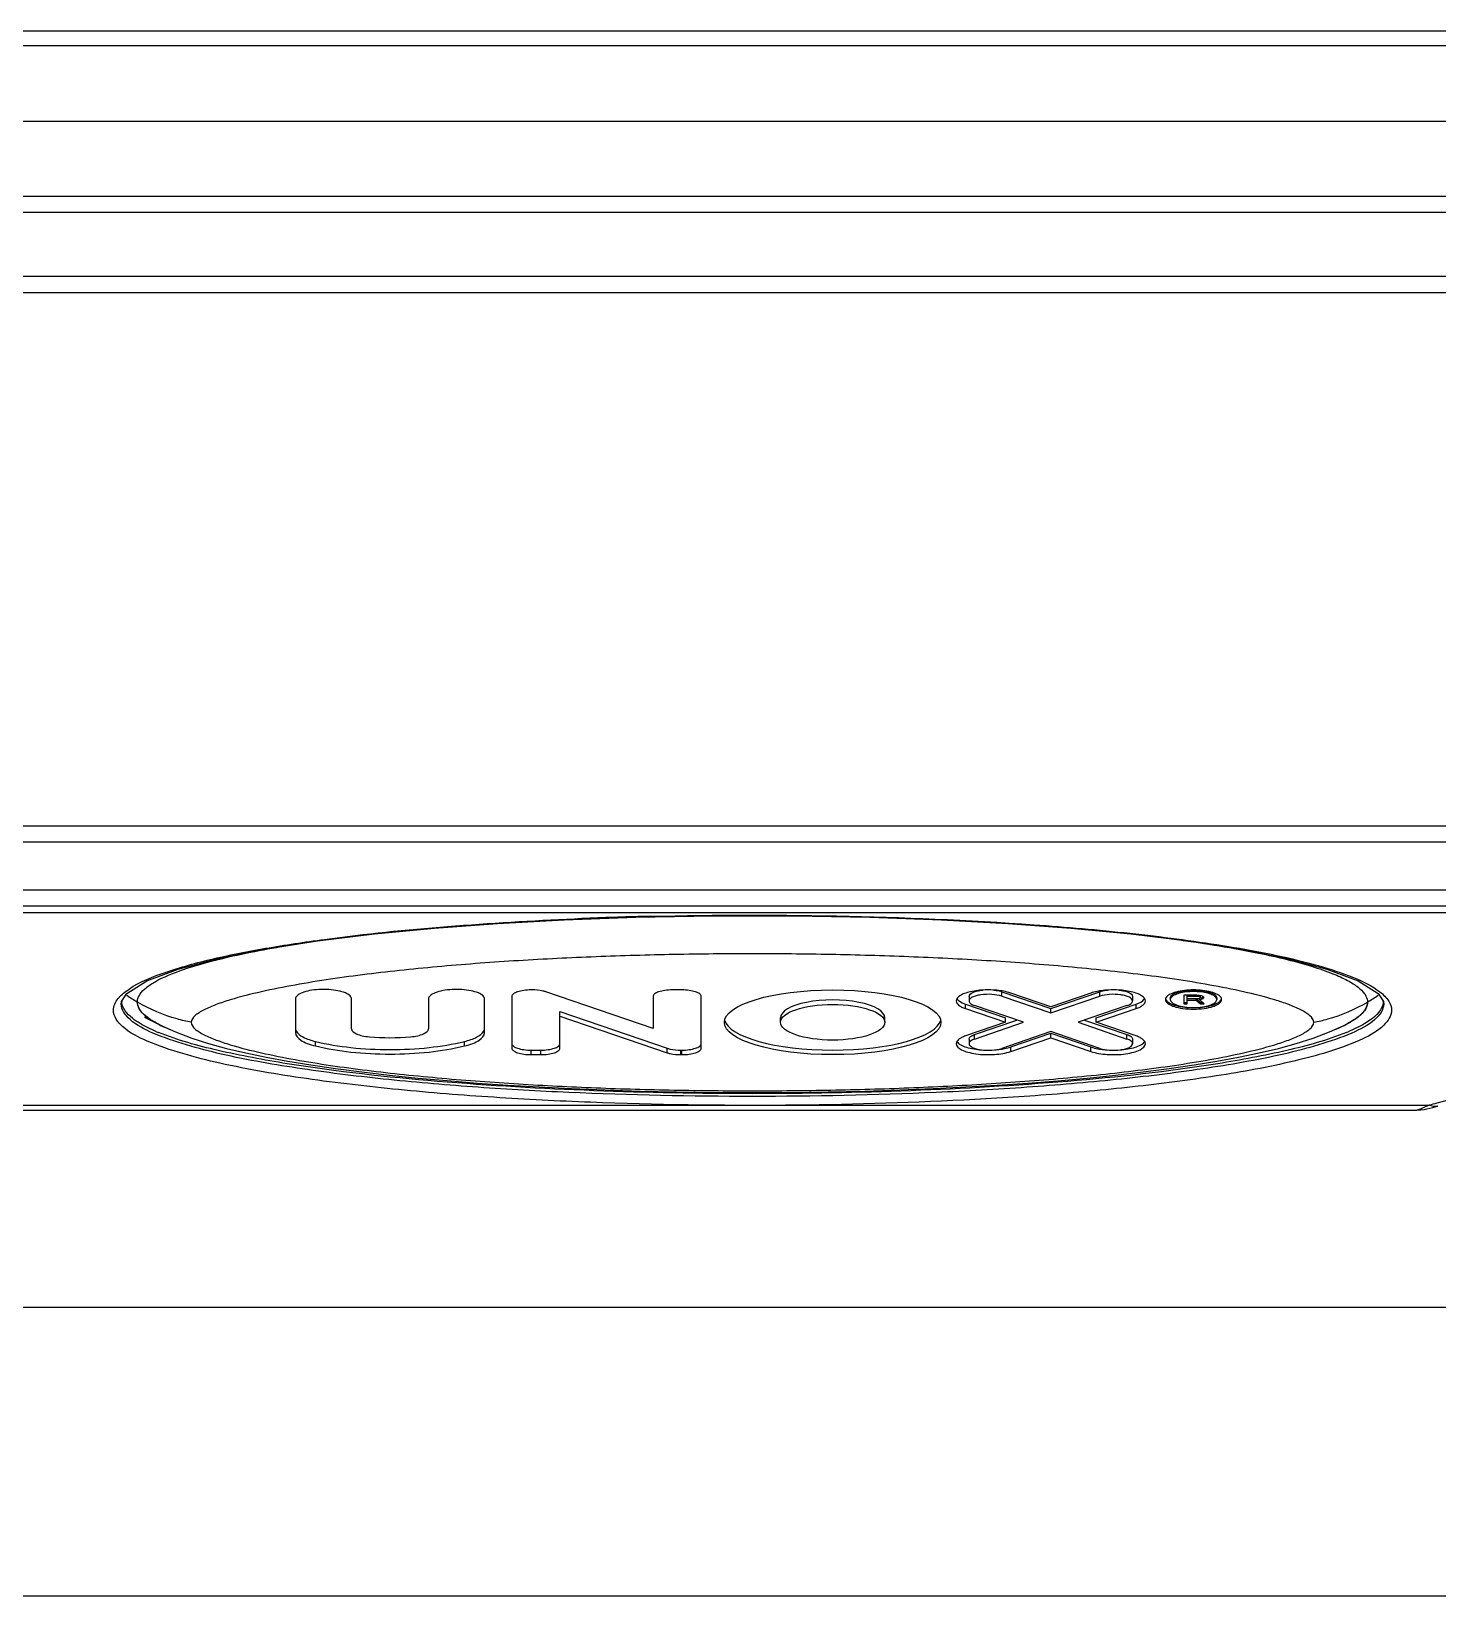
# Model space of a CAD drawing. Header units: millimetres. Extents: x 361 to 5577, y 463 to 3774.
# Drawn here: x 3879.3 to 3966.9, y 463 to 560.6 of the extents above; entities that cross this region are included whole.
import ezdxf

# ---------------------------------------------------------------- set-up
doc = ezdxf.new("R2010")
doc.units = ezdxf.units.MM
doc.header["$LTSCALE"] = 330
doc.layers.get('0').update_dxf_attribs({"linetype": 'CONTINUOUS'})
doc.layers.add('ASSI', color=7, linetype='CONTINUOUS')
doc.layers.add('GEOM', color=7, linetype='CONTINUOUS')

msp = doc.modelspace()

# ---------------------------------------------------------------- linework, layer by layer
at = {"color": 9, "linetype": 'Continuous'}
for p, q in [((4078.326, 560.556), (3280.126, 560.556)), ((3333.135, 554.957), (4025.316, 554.957)), ((4013.708, 549.256), (3344.743, 549.256)), ((4013.708, 545.256), (3344.743, 545.256)), ((3280.226, 510.006), (4078.226, 510.006)), ((4078.226, 507.006), (3280.226, 507.006)), ((3939.774, 500.385), (3939.774, 500.667)), ((3945.877, 500.385), (3945.877, 500.667)), ((3885.879, 500.018), (3885.885, 500.026)), ((3937.512, 499.611), (3937.512, 499.893)), ((3948.14, 499.611), (3948.14, 499.893)), ((3896.986, 497.285), (3896.986, 497.567)), ((3906.266, 497.285), (3906.266, 497.567)), ((3938.077, 497.717), (3938.077, 497.999)), ((3947.574, 497.717), (3947.574, 497.999)), ((3910.426, 496.743), (3910.426, 497.025)), ((3911.026, 496.743), (3911.026, 497.025)), ((3918.907, 496.863), (3918.907, 497.145)), ((3919.755, 496.743), (3919.755, 497.025)), ((3919.826, 496.743), (3919.826, 497.025)), ((3940.34, 496.944), (3940.34, 497.225)), ((3945.312, 496.944), (3945.312, 497.225))]:
    msp.add_line(p, q, dxfattribs=at)
at = {"color": 7, "linetype": 'Continuous'}
for p, q in [((4078.326, 559.656), (3280.126, 559.656)), ((4013.808, 550.256), (3344.643, 550.256)), ((4013.708, 544.256), (3344.743, 544.256)), ((3281.226, 511.006), (4077.226, 511.006)), ((4077.226, 506.006), (3281.226, 506.006)), ((3895.921, 503.655), (3895.983, 503.665)), ((3910.497, 500.779), (3910.426, 500.779)), ((3918.026, 498.374), (3911.345, 500.659)), ((3919.826, 500.779), (3919.226, 500.779)), ((3939.774, 500.667), (3942.826, 499.623)), ((3942.826, 499.729), (3940.34, 500.579)), ((3942.826, 499.623), (3945.877, 500.667)), ((3945.312, 500.579), (3942.826, 499.729)), ((3951.926, 500.454), (3951.126, 500.454)), ((3951.126, 500.454), (3951.126, 499.907)), ((3951.326, 499.907), (3951.326, 500.454)), ((3952.092, 500.442), (3951.926, 500.454)), ((3951.959, 500.396), (3951.959, 500.454)), ((3952.059, 500.384), (3952.059, 500.442)), ((3952.226, 500.408), (3952.092, 500.442)), ((3952.126, 500.361), (3952.126, 500.434)), ((3895.726, 500.215), (3895.726, 498.121)), ((3899.226, 498.353), (3899.226, 500.215)), ((3904.026, 500.215), (3904.026, 498.353)), ((3907.526, 498.121), (3907.526, 500.215)), ((3909.226, 500.369), (3909.226, 497.154)), ((3918.026, 500.369), (3918.026, 498.374)), ((3921.026, 497.154), (3921.026, 500.369)), ((3937.512, 499.893), (3939.997, 499.043)), ((3937.512, 499.611), (3939.997, 498.761)), ((3937.726, 500.377), (3937.726, 500.095)), ((3941.129, 498.761), (3938.077, 499.805)), ((3939.774, 500.385), (3942.826, 499.342)), ((3942.826, 499.342), (3945.877, 500.385)), ((3942.826, 499.342), (3942.826, 499.623)), ((3947.574, 499.805), (3944.523, 498.761)), ((3945.654, 499.043), (3948.14, 499.893)), ((3945.654, 498.761), (3948.14, 499.611)), ((3947.926, 500.377), (3947.926, 500.095)), ((3950.276, 500.274), (3950.276, 500.181)), ((3951.126, 500.001), (3951.326, 500.001)), ((3951.126, 499.907), (3951.326, 499.907)), ((3951.326, 500.396), (3951.959, 500.396)), ((3951.959, 500.221), (3951.326, 500.221)), ((3951.326, 500.151), (3951.892, 500.151)), ((3951.892, 500.151), (3951.892, 500.221)), ((3951.892, 500.151), (3952.159, 499.907)), ((3951.919, 500.221), (3952.159, 500.001)), ((3951.959, 500.396), (3952.059, 500.384)), ((3952.059, 500.233), (3951.959, 500.221)), ((3952.059, 500.384), (3952.126, 500.361)), ((3952.126, 500.256), (3952.059, 500.233)), ((3952.092, 500.175), (3952.092, 500.245)), ((3952.092, 500.175), (3952.226, 500.198)), ((3952.392, 499.907), (3952.092, 500.175)), ((3952.126, 500.361), (3952.159, 500.326)), ((3952.159, 500.291), (3952.126, 500.256)), ((3952.147, 500.278), (3952.226, 500.292)), ((3952.153, 500.427), (3952.159, 500.42)), ((3952.159, 500.291), (3952.159, 500.42)), ((3952.159, 500.001), (3952.287, 500.001)), ((3952.159, 499.907), (3952.159, 500.001)), ((3952.159, 499.907), (3952.392, 499.907)), ((3952.326, 500.361), (3952.226, 500.408)), ((3952.226, 500.292), (3952.326, 500.339)), ((3952.226, 500.198), (3952.226, 500.292)), ((3952.226, 500.198), (3952.326, 500.245)), ((3952.359, 500.326), (3952.326, 500.361)), ((3952.326, 500.339), (3952.335, 500.349)), ((3952.326, 500.245), (3952.326, 500.339)), ((3952.326, 500.245), (3952.359, 500.279)), ((3952.359, 500.279), (3952.359, 500.326)), ((3953.176, 500.274), (3953.176, 500.181)), ((3912.226, 499.43), (3918.907, 497.145)), ((3912.226, 497.154), (3912.226, 499.43)), ((3912.226, 499.148), (3918.907, 496.863)), ((3925.976, 498.761), (3925.976, 499.043)), ((3932.476, 498.761), (3932.476, 499.043)), ((3939.997, 498.761), (3937.512, 497.911)), ((3938.077, 497.999), (3940.717, 498.902)), ((3938.077, 497.717), (3941.129, 498.761)), ((3939.997, 498.761), (3939.997, 499.043)), ((3944.523, 498.761), (3947.574, 497.717)), ((3944.935, 498.902), (3947.574, 497.999)), ((3945.654, 498.761), (3945.654, 499.043)), ((3948.14, 497.911), (3945.654, 498.761)), ((3960.203, 498.16), (3961.061, 498.543)), ((3937.726, 497.709), (3937.726, 497.427)), ((3942.826, 498.181), (3939.774, 497.137)), ((3940.34, 497.225), (3942.826, 498.076)), ((3940.34, 496.944), (3942.826, 497.794)), ((3945.877, 497.137), (3942.826, 498.181)), ((3942.826, 498.076), (3945.312, 497.225)), ((3942.826, 497.794), (3942.826, 498.076)), ((3942.826, 497.794), (3945.312, 496.944)), ((3947.926, 497.709), (3947.926, 497.427)), ((3910.426, 497.025), (3911.026, 497.025)), ((3910.426, 496.743), (3911.026, 496.743)), ((3919.755, 497.025), (3919.826, 497.025)), ((3919.755, 496.743), (3919.826, 496.743)), ((3527.882, 493.287), (3965.652, 493.287))]:
    msp.add_line(p, q, dxfattribs=at)
for points in [[(3886.327, 499.109), (3886.575, 498.965), (3886.948, 498.759), (3887.267, 498.593)], [(3887.392, 498.542), (3888.249, 498.16), (3889.267, 497.777), (3890.32, 497.442), (3891.438, 497.136), (3892.635, 496.852), (3893.914, 496.585), (3895.266, 496.335), (3896.696, 496.101), (3898.236, 495.877), (3899.872, 495.664), (3901.587, 495.467), (3903.365, 495.286), (3905.192, 495.122), (3907.058, 494.974), (3908.966, 494.843), (3910.925, 494.728), (3912.946, 494.628), (3915.04, 494.542), (3917.22, 494.473), (3919.495, 494.422), (3921.841, 494.39), (3924.223, 494.379), (3926.604, 494.39), (3928.951, 494.422), (3931.226, 494.473), (3933.407, 494.542), (3935.502, 494.627), (3937.523, 494.728), (3939.483, 494.843), (3941.391, 494.974), (3943.257, 495.121), (3945.084, 495.286), (3946.862, 495.467), (3948.577, 495.664), (3950.214, 495.876), (3951.754, 496.101), (3953.184, 496.335), (3954.536, 496.585), (3955.816, 496.852), (3957.013, 497.136), (3958.131, 497.442), (3959.185, 497.777), (3960.203, 498.16)], [(3965.65, 493.287), (3965.9, 493.301), (3966.097, 493.33), (3966.272, 493.366), (3966.45, 493.408), (3966.639, 493.456), (3966.848, 493.512), (3966.948, 493.539)]]:
    msp.add_lwpolyline(points, dxfattribs=at)
for centre, radius, start, end in [((3910.466, 410.148), 94.632, 97.76143, 98.80391), ((3887.11, 499.799), 1.283, 144.94505, 145.35801), ((3939.045, 496.163), 4.61, 80.75793, 81.94318), ((3946.607, 496.163), 4.61, 98.05682, 99.24207), ((3961.288, 499.764), 1.346, 34.63998, 35.02157), ((3890.549, 505.071), 7.252, 242.69117, 243.12531), ((3890.745, 505.459), 7.697, 243.13438, 244.11198), ((3890.75, 505.47), 7.698, 243.1312, 244.13275), ((3957.854, 505.134), 7.33, 295.94696, 296.88923), ((3957.86, 505.123), 7.328, 295.98634, 296.88043), ((3901.626, 512.148), 14.348, 264.85876, 275.14124)]:
    msp.add_arc(centre, radius, start, end, dxfattribs=at)
at = {"color": 9, "linetype": 'Continuous'}
for centre, radius, start, end in [((3893.74, 512.877), 15.071, 235.57528, 238.56206), ((3954.712, 512.877), 15.071, 301.43794, 304.42472), ((4012.193, 327.65), 172.137, 105.25803, 105.42255)]:
    msp.add_arc(centre, radius, start, end, dxfattribs=at)
at = {"color": 7, "linetype": 'Continuous'}
for major_axis, ratio in [((6.75, 0), 0.298951), ((3.25, 0), 0.34202)]:
    msp.add_ellipse((3929.226, 498.761), major_axis=major_axis, ratio=ratio, dxfattribs=at)
for major_axis, ratio, start_param, end_param in [((3.25, 0), 0.34202, 0, 3.141593), ((6.75, 0), 0.298951, 3.210664, 6.214246)]:
    msp.add_ellipse((3929.226, 499.043), major_axis=major_axis, ratio=ratio, start_param=start_param, end_param=end_param, dxfattribs=at)
for points, knots in [([(3886.06, 500.536), (3886.159, 500.677), (3886.448, 500.959), (3887.306, 501.513), (3889.031, 502.197), (3892.024, 502.989), (3894.462, 503.428), (3895.921, 503.655)], [0, 0, 0, 0, 0.049428, 0.113725, 0.291938, 0.577125, 1, 1, 1, 1]), ([(3950.432, 503.958), (3952.149, 503.729), (3955.058, 503.272), (3958.389, 502.502), (3960.301, 501.853), (3961.275, 501.418), (3961.948, 501.007), (3962.281, 500.693), (3962.391, 500.537)], [0, 0, 0, 0, 0.412522, 0.70078, 0.81284, 0.892792, 0.954476, 1, 1, 1, 1]), ([(3959.216, 498.761), (3959.216, 498.918), (3959.028, 499.155), (3958.721, 499.371), (3958.28, 499.618), (3957.631, 499.886), (3956.443, 500.28), (3954.8, 500.691), (3952.709, 501.104), (3950.512, 501.459), (3948.246, 501.764), (3945.931, 502.027), (3942.785, 502.329), (3938.798, 502.622), (3933.971, 502.862), (3929.106, 503.002), (3924.226, 503.048), (3919.345, 503.002), (3914.481, 502.862), (3909.654, 502.622), (3905.667, 502.329), (3902.52, 502.027), (3900.206, 501.764), (3897.94, 501.459), (3895.743, 501.104), (3893.652, 500.691), (3892.009, 500.28), (3890.821, 499.886), (3890.172, 499.618), (3889.731, 499.371), (3889.424, 499.155), (3889.236, 498.918), (3889.236, 498.761)], [0, 0, 0, 0, 0.006584, 0.011034, 0.016119, 0.027691, 0.040569, 0.068737, 0.098868, 0.130202, 0.162343, 0.195053, 0.228183, 0.295311, 0.363192, 0.431499, 0.5, 0.568501, 0.636808, 0.704689, 0.771817, 0.804946, 0.837657, 0.869798, 0.901132, 0.931262, 0.959431, 0.972309, 0.983881, 0.988966, 0.993416, 1, 1, 1, 1]), ([(3885.879, 500.018), (3885.879, 500.061), (3885.895, 500.242), (3885.976, 500.414), (3886.055, 500.528)], [0, 0, 0, 0, 0.235289, 1, 1, 1, 1]), ([(3899.136, 500.404), (3899.056, 500.487), (3898.805, 500.621), (3898.354, 500.746), (3897.798, 500.815), (3897.205, 500.818), (3896.645, 500.754), (3896.231, 500.648), (3895.972, 500.526), (3895.81, 500.417), (3895.726, 500.292), (3895.726, 500.215)], [0, 0, 0, 0, 0.093893, 0.224479, 0.381113, 0.547528, 0.705724, 0.839143, 0.892797, 0.936813, 1, 1, 1, 1]), ([(3907.436, 500.404), (3907.356, 500.487), (3907.105, 500.621), (3906.654, 500.746), (3906.098, 500.815), (3905.505, 500.818), (3904.945, 500.754), (3904.531, 500.648), (3904.272, 500.526), (3904.11, 500.417), (3904.026, 500.292), (3904.026, 500.215)], [0, 0, 0, 0, 0.093893, 0.224479, 0.381113, 0.547528, 0.705724, 0.839143, 0.892797, 0.936813, 1, 1, 1, 1]), ([(3910.426, 500.779), (3910.272, 500.779), (3909.985, 500.762), (3909.608, 500.678), (3909.339, 500.571), (3909.226, 500.429), (3909.226, 500.369)], [0, 0, 0, 0, 0.345165, 0.644615, 0.863747, 1, 1, 1, 1]), ([(3911.345, 500.659), (3911.286, 500.679), (3911.009, 500.755), (3910.72, 500.779), (3910.497, 500.779)], [0, 0, 0, 0, 0.219839, 1, 1, 1, 1]), ([(3919.226, 500.779), (3919.072, 500.779), (3918.785, 500.762), (3918.408, 500.678), (3918.139, 500.571), (3918.026, 500.429), (3918.026, 500.369)], [0, 0, 0, 0, 0.345165, 0.644615, 0.863747, 1, 1, 1, 1]), ([(3921.026, 500.369), (3921.026, 500.429), (3920.913, 500.571), (3920.644, 500.678), (3920.266, 500.762), (3919.979, 500.779), (3919.826, 500.779)], [0, 0, 0, 0, 0.136253, 0.355385, 0.654835, 1, 1, 1, 1]), ([(3939.691, 500.727), (3939.373, 500.772), (3938.742, 500.799), (3937.987, 500.721), (3937.462, 500.569), (3937.136, 500.427), (3936.926, 500.228), (3936.926, 500.095)], [0, 0, 0, 0, 0.322573, 0.631508, 0.761041, 0.866067, 1, 1, 1, 1]), ([(3937.726, 500.377), (3937.726, 500.491), (3937.957, 500.637), (3938.253, 500.723), (3938.469, 500.759), (3938.586, 500.771)], [0, 0, 0, 0, 0.348417, 0.64371, 1, 1, 1, 1]), ([(3939.774, 500.385), (3939.577, 500.453), (3939.136, 500.518), (3938.595, 500.506), (3938.178, 500.422), (3937.917, 500.335), (3937.726, 500.197), (3937.726, 500.095)], [0, 0, 0, 0, 0.285963, 0.603571, 0.744735, 0.860463, 1, 1, 1, 1]), ([(3939.298, 500.767), (3939.342, 500.762), (3939.503, 500.741), (3939.662, 500.705), (3939.774, 500.667)], [0, 0, 0, 0, 0.271625, 1, 1, 1, 1]), ([(3940.34, 500.579), (3940.299, 500.593), (3940.117, 500.65), (3939.93, 500.689), (3939.785, 500.713)], [0, 0, 0, 0, 0.230443, 1, 1, 1, 1]), ([(3945.866, 500.713), (3945.816, 500.704), (3945.629, 500.671), (3945.443, 500.624), (3945.312, 500.579)], [0, 0, 0, 0, 0.268226, 1, 1, 1, 1]), ([(3945.877, 500.667), (3945.912, 500.679), (3946.068, 500.726), (3946.229, 500.753), (3946.354, 500.767)], [0, 0, 0, 0, 0.225771, 1, 1, 1, 1]), ([(3947.926, 500.095), (3947.926, 500.197), (3947.734, 500.335), (3947.474, 500.422), (3947.057, 500.506), (3946.515, 500.518), (3946.074, 500.453), (3945.877, 500.385)], [0, 0, 0, 0, 0.139537, 0.255265, 0.396429, 0.714037, 1, 1, 1, 1]), ([(3948.726, 500.095), (3948.726, 500.228), (3948.515, 500.427), (3948.19, 500.569), (3947.664, 500.721), (3946.91, 500.799), (3946.278, 500.772), (3945.96, 500.727)], [0, 0, 0, 0, 0.133933, 0.238959, 0.368492, 0.677427, 1, 1, 1, 1]), ([(3947.066, 500.771), (3947.182, 500.759), (3947.398, 500.723), (3947.694, 500.637), (3947.926, 500.491), (3947.926, 500.377)], [0, 0, 0, 0, 0.35629, 0.651583, 1, 1, 1, 1]), ([(3953.438, 500.305), (3953.387, 500.387), (3953.184, 500.531), (3952.613, 500.731), (3951.726, 500.814), (3950.839, 500.731), (3950.268, 500.531), (3950.065, 500.387), (3950.014, 500.305)], [0, 0, 0, 0, 0.07956, 0.194919, 0.5, 0.805081, 0.92044, 1, 1, 1, 1]), ([(3950.276, 500.274), (3950.276, 500.348), (3950.366, 500.464), (3950.528, 500.559), (3950.789, 500.665), (3951.194, 500.748), (3951.726, 500.783), (3952.258, 500.748), (3952.663, 500.665), (3952.923, 500.559), (3953.085, 500.464), (3953.176, 500.348), (3953.176, 500.274)], [0, 0, 0, 0, 0.068072, 0.11739, 0.177958, 0.327564, 0.5, 0.672436, 0.822042, 0.88261, 0.931928, 1, 1, 1, 1]), ([(3953.139, 500.291), (3953.095, 500.358), (3952.926, 500.474), (3952.454, 500.637), (3951.726, 500.705), (3950.997, 500.637), (3950.526, 500.474), (3950.357, 500.358), (3950.312, 500.291)], [0, 0, 0, 0, 0.080458, 0.196126, 0.5, 0.803874, 0.919542, 1, 1, 1, 1]), ([(3962.396, 500.529), (3962.426, 500.486), (3962.52, 500.331), (3962.572, 500.147), (3962.572, 500.018)], [0, 0, 0, 0, 0.288061, 1, 1, 1, 1]), ([(3887.267, 498.593), (3887.046, 498.705), (3886.657, 498.926), (3886.2, 499.296), (3885.937, 499.663), (3885.879, 499.91), (3885.879, 500.018)], [0, 0, 0, 0, 0.358555, 0.644529, 0.844395, 1, 1, 1, 1]), ([(3886.379, 499.172), (3886.229, 499.301), (3885.989, 499.55), (3885.885, 499.888), (3885.885, 500.026)], [0, 0, 0, 0, 0.589304, 1, 1, 1, 1]), ([(3899.226, 500.215), (3899.226, 500.231), (3899.217, 500.302), (3899.174, 500.365), (3899.136, 500.404)], [0, 0, 0, 0, 0.227428, 1, 1, 1, 1]), ([(3907.526, 500.215), (3907.526, 500.231), (3907.517, 500.302), (3907.474, 500.365), (3907.436, 500.404)], [0, 0, 0, 0, 0.227428, 1, 1, 1, 1]), ([(3936.926, 500.095), (3936.926, 499.994), (3937.05, 499.834), (3937.274, 499.703), (3937.427, 499.64), (3937.512, 499.611)], [0, 0, 0, 0, 0.382496, 0.659643, 1, 1, 1, 1]), ([(3937.017, 500.173), (3937.043, 500.144), (3937.188, 500.019), (3937.368, 499.942), (3937.512, 499.893)], [0, 0, 0, 0, 0.201585, 1, 1, 1, 1]), ([(3937.726, 500.095), (3937.726, 500.034), (3937.838, 499.892), (3937.985, 499.836), (3938.077, 499.805)], [0, 0, 0, 0, 0.383369, 1, 1, 1, 1]), ([(3947.574, 499.805), (3947.667, 499.836), (3947.813, 499.892), (3947.926, 500.034), (3947.926, 500.095)], [0, 0, 0, 0, 0.616631, 1, 1, 1, 1]), ([(3948.14, 499.893), (3948.194, 499.912), (3948.371, 499.98), (3948.545, 500.074), (3948.634, 500.173)], [0, 0, 0, 0, 0.300005, 1, 1, 1, 1]), ([(3948.14, 499.611), (3948.225, 499.64), (3948.378, 499.703), (3948.601, 499.834), (3948.726, 499.994), (3948.726, 500.095)], [0, 0, 0, 0, 0.340357, 0.617504, 1, 1, 1, 1]), ([(3949.976, 500.181), (3949.976, 500.092), (3950.085, 499.952), (3950.281, 499.837), (3950.595, 499.709), (3951.084, 499.609), (3951.726, 499.567), (3952.368, 499.609), (3952.856, 499.709), (3953.171, 499.837), (3953.367, 499.952), (3953.476, 500.092), (3953.476, 500.181)], [0, 0, 0, 0, 0.068069, 0.117389, 0.177958, 0.327565, 0.5, 0.672435, 0.822042, 0.882611, 0.931931, 1, 1, 1, 1]), ([(3950.02, 500.141), (3950.074, 500.061), (3950.277, 499.92), (3950.846, 499.724), (3951.726, 499.641), (3952.605, 499.724), (3953.174, 499.92), (3953.378, 500.061), (3953.432, 500.141)], [0, 0, 0, 0, 0.080458, 0.196126, 0.5, 0.803874, 0.919542, 1, 1, 1, 1]), ([(3950.276, 500.181), (3950.276, 500.107), (3950.366, 499.991), (3950.528, 499.896), (3950.789, 499.79), (3951.194, 499.707), (3951.726, 499.672), (3952.258, 499.707), (3952.663, 499.79), (3952.923, 499.896), (3953.085, 499.991), (3953.176, 500.107), (3953.176, 500.181)], [0, 0, 0, 0, 0.06807, 0.11739, 0.177959, 0.327564, 0.5, 0.672436, 0.822041, 0.88261, 0.93193, 1, 1, 1, 1]), ([(3962.572, 500.018), (3962.572, 499.897), (3962.502, 499.63), (3962.215, 499.262), (3961.76, 498.905), (3961.384, 498.694), (3961.173, 498.587)], [0, 0, 0, 0, 0.173393, 0.382228, 0.659192, 1, 1, 1, 1]), ([(3962.567, 500.026), (3962.567, 499.88), (3962.457, 499.543), (3962.218, 499.298), (3962.074, 499.174)], [0, 0, 0, 0, 0.435146, 1, 1, 1, 1]), ([(3887.222, 498.627), (3887.14, 498.67), (3886.846, 498.829), (3886.563, 499.014), (3886.379, 499.172)], [0, 0, 0, 0, 0.276978, 1, 1, 1, 1]), ([(3887.956, 498.281), (3887.904, 498.302), (3887.712, 498.382), (3887.522, 498.468), (3887.385, 498.535)], [0, 0, 0, 0, 0.265844, 1, 1, 1, 1]), ([(3889.236, 498.761), (3889.236, 498.605), (3889.424, 498.367), (3889.731, 498.151), (3890.172, 497.904), (3890.821, 497.636), (3892.009, 497.242), (3893.652, 496.831), (3895.743, 496.418), (3897.94, 496.064), (3900.206, 495.758), (3902.52, 495.496), (3905.667, 495.193), (3909.654, 494.9), (3914.481, 494.66), (3919.345, 494.52), (3924.226, 494.474), (3929.106, 494.52), (3933.971, 494.66), (3938.798, 494.9), (3942.785, 495.193), (3945.931, 495.496), (3948.246, 495.758), (3950.512, 496.064), (3952.709, 496.418), (3954.8, 496.831), (3956.443, 497.242), (3957.631, 497.636), (3958.28, 497.904), (3958.721, 498.151), (3959.028, 498.367), (3959.216, 498.605), (3959.216, 498.761)], [0, 0, 0, 0, 0.006584, 0.011034, 0.016119, 0.027691, 0.040569, 0.068737, 0.098868, 0.130202, 0.162343, 0.195053, 0.228183, 0.295311, 0.363192, 0.431499, 0.5, 0.568501, 0.636808, 0.704689, 0.771817, 0.804946, 0.837657, 0.869798, 0.901132, 0.931262, 0.959431, 0.972309, 0.983881, 0.988966, 0.993416, 1, 1, 1, 1]), ([(3961.07, 498.536), (3961.019, 498.511), (3960.789, 498.402), (3960.555, 498.304), (3960.372, 498.231)], [0, 0, 0, 0, 0.226412, 1, 1, 1, 1]), ([(3962.074, 499.174), (3962.014, 499.122), (3961.732, 498.9), (3961.418, 498.723), (3961.169, 498.596)], [0, 0, 0, 0, 0.220881, 1, 1, 1, 1]), ([(3895.726, 498.121), (3895.726, 497.928), (3896.02, 497.638), (3896.484, 497.428), (3896.807, 497.328), (3896.986, 497.285)], [0, 0, 0, 0, 0.365812, 0.649698, 1, 1, 1, 1]), ([(3895.78, 498.208), (3895.871, 498.047), (3896.279, 497.77), (3896.716, 497.632), (3896.986, 497.567)], [0, 0, 0, 0, 0.400034, 1, 1, 1, 1]), ([(3896.986, 497.567), (3897.71, 497.39), (3899.254, 497.139), (3901.626, 497.018), (3903.998, 497.139), (3905.542, 497.39), (3906.266, 497.567)], [0, 0, 0, 0, 0.239164, 0.5, 0.760836, 1, 1, 1, 1]), ([(3899.226, 498.353), (3899.226, 498.206), (3899.529, 498.022), (3899.911, 497.914), (3900.19, 497.871), (3900.34, 497.858)], [0, 0, 0, 0, 0.347809, 0.643916, 1, 1, 1, 1]), ([(3902.912, 497.858), (3903.061, 497.871), (3903.341, 497.914), (3903.723, 498.022), (3904.026, 498.206), (3904.026, 498.353)], [0, 0, 0, 0, 0.356084, 0.652191, 1, 1, 1, 1]), ([(3906.266, 497.567), (3906.535, 497.632), (3906.972, 497.77), (3907.381, 498.047), (3907.472, 498.208)], [0, 0, 0, 0, 0.599966, 1, 1, 1, 1]), ([(3906.266, 497.285), (3906.445, 497.328), (3906.768, 497.428), (3907.232, 497.638), (3907.526, 497.928), (3907.526, 498.121)], [0, 0, 0, 0, 0.350302, 0.634188, 1, 1, 1, 1]), ([(3937.512, 497.911), (3937.427, 497.882), (3937.274, 497.819), (3937.05, 497.688), (3936.926, 497.528), (3936.926, 497.427)], [0, 0, 0, 0, 0.340357, 0.617504, 1, 1, 1, 1]), ([(3937.004, 497.519), (3937.064, 497.449), (3937.245, 497.324), (3937.745, 497.129), (3938.19, 497.063), (3938.51, 497.04)], [0, 0, 0, 0, 0.171354, 0.401496, 1, 1, 1, 1]), ([(3937.726, 497.709), (3937.726, 497.77), (3937.838, 497.912), (3937.985, 497.968), (3938.077, 497.999)], [0, 0, 0, 0, 0.383391, 1, 1, 1, 1]), ([(3938.077, 497.717), (3937.985, 497.686), (3937.838, 497.63), (3937.726, 497.488), (3937.726, 497.427)], [0, 0, 0, 0, 0.616631, 1, 1, 1, 1]), ([(3947.142, 497.04), (3947.462, 497.063), (3947.907, 497.129), (3948.406, 497.324), (3948.588, 497.449), (3948.647, 497.519)], [0, 0, 0, 0, 0.598504, 0.828646, 1, 1, 1, 1]), ([(3947.574, 497.999), (3947.667, 497.968), (3947.813, 497.912), (3947.926, 497.77), (3947.926, 497.709)], [0, 0, 0, 0, 0.616609, 1, 1, 1, 1]), ([(3947.926, 497.427), (3947.926, 497.488), (3947.813, 497.63), (3947.667, 497.686), (3947.574, 497.717)], [0, 0, 0, 0, 0.383369, 1, 1, 1, 1]), ([(3948.726, 497.427), (3948.726, 497.528), (3948.601, 497.688), (3948.378, 497.819), (3948.225, 497.882), (3948.14, 497.911)], [0, 0, 0, 0, 0.382496, 0.659643, 1, 1, 1, 1]), ([(3896.986, 497.285), (3897.71, 497.108), (3899.254, 496.857), (3901.626, 496.736), (3903.998, 496.857), (3905.542, 497.108), (3906.266, 497.285)], [0, 0, 0, 0, 0.239164, 0.5, 0.760836, 1, 1, 1, 1]), ([(3909.226, 497.436), (3909.226, 497.375), (3909.339, 497.233), (3909.608, 497.126), (3909.985, 497.042), (3910.272, 497.025), (3910.426, 497.025)], [0, 0, 0, 0, 0.136261, 0.355382, 0.654819, 1, 1, 1, 1]), ([(3909.226, 497.154), (3909.226, 497.093), (3909.339, 496.951), (3909.608, 496.844), (3909.985, 496.76), (3910.272, 496.743), (3910.426, 496.743)], [0, 0, 0, 0, 0.136253, 0.355385, 0.654835, 1, 1, 1, 1]), ([(3911.026, 497.025), (3911.179, 497.025), (3911.466, 497.042), (3911.844, 497.126), (3912.113, 497.233), (3912.226, 497.375), (3912.226, 497.436)], [0, 0, 0, 0, 0.345181, 0.644618, 0.863739, 1, 1, 1, 1]), ([(3911.026, 496.743), (3911.179, 496.743), (3911.466, 496.76), (3911.844, 496.844), (3912.113, 496.951), (3912.226, 497.093), (3912.226, 497.154)], [0, 0, 0, 0, 0.345165, 0.644615, 0.863747, 1, 1, 1, 1]), ([(3918.907, 497.145), (3918.966, 497.125), (3919.243, 497.05), (3919.532, 497.025), (3919.755, 497.025)], [0, 0, 0, 0, 0.21979, 1, 1, 1, 1]), ([(3918.907, 496.863), (3918.966, 496.843), (3919.243, 496.768), (3919.532, 496.743), (3919.755, 496.743)], [0, 0, 0, 0, 0.219839, 1, 1, 1, 1]), ([(3919.826, 497.025), (3919.979, 497.025), (3920.266, 497.042), (3920.644, 497.126), (3920.913, 497.233), (3921.026, 497.375), (3921.026, 497.436)], [0, 0, 0, 0, 0.345181, 0.644618, 0.863739, 1, 1, 1, 1]), ([(3919.826, 496.743), (3919.979, 496.743), (3920.266, 496.76), (3920.644, 496.844), (3920.913, 496.951), (3921.026, 497.093), (3921.026, 497.154)], [0, 0, 0, 0, 0.345165, 0.644615, 0.863747, 1, 1, 1, 1]), ([(3936.926, 497.427), (3936.926, 497.258), (3937.245, 497.028), (3937.679, 496.883), (3938.18, 496.782), (3938.734, 496.737), (3939.467, 496.75), (3940.012, 496.831), (3940.34, 496.944)], [0, 0, 0, 0, 0.139481, 0.25516, 0.396265, 0.553168, 0.714156, 1, 1, 1, 1]), ([(3937.726, 497.427), (3937.726, 497.326), (3937.917, 497.188), (3938.178, 497.101), (3938.595, 497.017), (3939.136, 497.004), (3939.577, 497.07), (3939.774, 497.137)], [0, 0, 0, 0, 0.139537, 0.255265, 0.396429, 0.714037, 1, 1, 1, 1]), ([(3939.342, 497.04), (3939.455, 497.048), (3939.603, 497.064), (3939.75, 497.086), (3939.786, 497.092)], [0, 0, 0, 0, 0.756882, 1, 1, 1, 1]), ([(3939.786, 497.092), (3939.836, 497.1), (3940.023, 497.134), (3940.208, 497.18), (3940.34, 497.225)], [0, 0, 0, 0, 0.268224, 1, 1, 1, 1]), ([(3945.312, 496.944), (3945.64, 496.831), (3946.184, 496.75), (3946.917, 496.737), (3947.472, 496.782), (3947.973, 496.883), (3948.407, 497.028), (3948.726, 497.258), (3948.726, 497.427)], [0, 0, 0, 0, 0.285844, 0.446832, 0.603735, 0.74484, 0.860519, 1, 1, 1, 1]), ([(3945.312, 497.225), (3945.353, 497.211), (3945.535, 497.155), (3945.721, 497.115), (3945.866, 497.092)], [0, 0, 0, 0, 0.230425, 1, 1, 1, 1]), ([(3945.866, 497.092), (3945.901, 497.086), (3946.049, 497.064), (3946.197, 497.048), (3946.31, 497.04)], [0, 0, 0, 0, 0.243118, 1, 1, 1, 1]), ([(3945.877, 497.137), (3946.074, 497.07), (3946.515, 497.004), (3947.057, 497.017), (3947.474, 497.101), (3947.734, 497.188), (3947.926, 497.326), (3947.926, 497.427)], [0, 0, 0, 0, 0.285963, 0.603571, 0.744735, 0.860463, 1, 1, 1, 1])]:
    msp.add_open_spline(points, degree=3, knots=knots, dxfattribs=at)
at = {"color": 9, "linetype": 'Continuous'}
for points, knots in [([(4038.225, 501.235), (4025.75, 500.983), (4010.236, 500.316), (3991.872, 498.329), (3983.115, 497.173), (3974.782, 495.726), (3969.448, 494.416), (3966.893, 493.719)], [0, 0, 0, 0, 0.520817, 0.647214, 0.770891, 0.889463, 1, 1, 1, 1]), ([(3889.236, 498.761), (3888.94, 498.818), (3887.774, 499.092), (3886.655, 499.569), (3885.885, 500.026)], [0, 0, 0, 0, 0.251756, 1, 1, 1, 1]), ([(3959.216, 498.761), (3959.512, 498.818), (3960.678, 499.092), (3961.797, 499.569), (3962.567, 500.026)], [0, 0, 0, 0, 0.251756, 1, 1, 1, 1]), ([(3966.416, 493.588), (3966.252, 493.513), (3966.002, 493.414), (3965.745, 493.287), (3965.65, 493.287)], [0, 0, 0, 0, 0.654991, 1, 1, 1, 1])]:
    msp.add_open_spline(points, degree=3, knots=knots, dxfattribs=at)
at = {"color": 7, "linetype": 'Continuous'}
for points in [[(3936.967, 500.239), (3936.981, 500.215), (3936.998, 500.193), (3937.017, 500.173)], [(3948.634, 500.173), (3948.653, 500.193), (3948.67, 500.215), (3948.685, 500.239)], [(3950.014, 500.305), (3949.991, 500.268), (3949.976, 500.224), (3949.976, 500.181)], [(3949.981, 500.229), (3949.988, 500.198), (3950.002, 500.168), (3950.02, 500.141)], [(3950.312, 500.291), (3950.291, 500.259), (3950.276, 500.219), (3950.276, 500.181)], [(3953.176, 500.181), (3953.176, 500.219), (3953.161, 500.259), (3953.139, 500.291)], [(3953.432, 500.141), (3953.45, 500.168), (3953.464, 500.198), (3953.471, 500.229)], [(3953.476, 500.181), (3953.476, 500.224), (3953.46, 500.268), (3953.438, 500.305)], [(3895.726, 498.402), (3895.726, 498.335), (3895.747, 498.267), (3895.78, 498.208)], [(3907.472, 498.208), (3907.505, 498.267), (3907.526, 498.335), (3907.526, 498.402)], [(3936.966, 497.572), (3936.977, 497.554), (3936.99, 497.536), (3937.004, 497.519)], [(3948.647, 497.519), (3948.661, 497.536), (3948.674, 497.554), (3948.685, 497.572)]]:
    msp.add_open_spline(points, degree=3, dxfattribs=at)
at = {"color": 9, "linetype": 'Continuous'}
msp.add_open_spline([(3966.948, 493.539), (3966.776, 493.492), (3966.58, 493.519), (3966.416, 493.588)], degree=3, dxfattribs=at)
at = {"layer": 'ASSI', "color": 7, "linetype": 'Continuous'}
for p, q in [((3329.754, 481.006), (4028.697, 481.006)), ((3320.226, 463.006), (4038.226, 463.006))]:
    msp.add_line(p, q, dxfattribs=at)
at = {"layer": 'GEOM', "color": 9, "linetype": 'Continuous'}
for p, q in [((4038.226, 505.592), (3523.718, 505.592)), ((3913.13, 505.214), (3913.333, 505.222)), ((3884.754, 500.335), (3884.758, 500.339)), ((3884.872, 499.901), (3884.887, 500.061)), ((3963.564, 500.061), (3963.579, 499.901)), ((3528.104, 493.588), (3966.416, 493.588))]:
    msp.add_line(p, q, dxfattribs=at)
at = {"layer": 'GEOM', "color": 7, "linetype": 'Continuous'}
for p, q in [((3944.07, 504.634), (3947.82, 504.272)), ((3893.829, 503.329), (3897.104, 503.839)), ((3884.888, 500.063), (3885.22, 500.565)), ((3961.996, 501.341), (3963.232, 500.565)), ((3963.232, 500.565), (3963.564, 500.064)), ((3884.887, 500.061), (3884.888, 500.063)), ((3963.564, 500.064), (3963.564, 500.061))]:
    msp.add_line(p, q, dxfattribs=at)
for points in [[(3897.104, 503.839), (3900.651, 504.274), (3904.406, 504.636), (3908.331, 504.927), (3912.485, 505.154), (3916.95, 505.317), (3921.769, 505.404), (3926.733, 505.404), (3931.545, 505.316), (3936.003, 505.153), (3940.15, 504.925), (3944.07, 504.634)], [(3947.82, 504.272), (3951.363, 503.837), (3954.633, 503.327), (3957.551, 502.743), (3960.035, 502.082), (3961.996, 501.341)], [(3885.22, 500.565), (3886.457, 501.342), (3888.419, 502.083), (3890.907, 502.744), (3893.829, 503.329)]]:
    msp.add_lwpolyline(points, dxfattribs=at)
at = {"layer": 'GEOM', "color": 9, "linetype": 'Continuous'}
for centre, radius, start, end in [((3923.757, 255.926), 249.514, 91.47732, 92.39429), ((3924.009, 247.076), 258.367, 91.36635, 91.48259), ((3886.241, 498.969), 2.019, 137.40956, 141.0682), ((3885.74, 500.064), 0.837, 178.23749, 179.95859), ((3962.712, 500.064), 0.837, 0.03725, 1.7697), ((3891.898, 509.601), 12.402, 247.11862, 247.72619), ((3956.539, 509.636), 12.44, 292.27895, 292.81889)]:
    msp.add_arc(centre, radius, start, end, dxfattribs=at)
for points, knots in [([(3917.848, 505.37), (3921.981, 505.469), (3930.215, 505.473), (3940.442, 505.011), (3948.445, 504.279), (3954.112, 503.512), (3958.535, 502.634), (3961.564, 501.654), (3962.848, 501.04), (3963.343, 500.656)], [0, 0, 0, 0, 0.269225, 0.536088, 0.666518, 0.792428, 0.908666, 0.959208, 1, 1, 1, 1]), ([(3885.101, 500.65), (3885.764, 501.167), (3887.556, 501.916), (3890.509, 502.741), (3893.924, 503.411), (3898.856, 504.15), (3905.282, 504.793), (3910.49, 505.101), (3913.13, 505.214)], [0, 0, 0, 0, 0.088208, 0.199545, 0.322832, 0.452681, 0.722796, 1, 1, 1, 1]), ([(3926.294, 493.588), (3922.237, 493.557), (3916.166, 493.643), (3908.123, 494.053), (3902.216, 494.521), (3896.508, 495.188), (3891.253, 496.073), (3887.35, 497.141), (3885.068, 498.242), (3884.38, 499.122), (3884.38, 499.513)], [0, 0, 0, 0, 0.282324, 0.422282, 0.560278, 0.694636, 0.821786, 0.931796, 0.972831, 1, 1, 1, 1]), ([(3963.579, 499.901), (3963.579, 499.533), (3962.93, 498.705), (3960.788, 497.67), (3957.132, 496.65), (3952.207, 495.801), (3946.855, 495.148), (3941.311, 494.681), (3933.753, 494.254), (3924.226, 494.058), (3914.699, 494.254), (3907.141, 494.681), (3901.597, 495.148), (3896.245, 495.801), (3891.32, 496.65), (3887.664, 497.67), (3885.522, 498.705), (3884.873, 499.533), (3884.872, 499.901)], [0, 0, 0, 0, 0.013636, 0.034187, 0.089104, 0.152543, 0.219633, 0.288597, 0.3586, 0.499999, 0.641398, 0.7114, 0.780363, 0.847453, 0.910892, 0.965811, 0.986364, 1, 1, 1, 1]), ([(3886.046, 498.685), (3885.881, 498.783), (3885.385, 499.105), (3884.903, 499.648), (3884.903, 500.064)], [0, 0, 0, 0, 0.316204, 1, 1, 1, 1]), ([(3964.072, 499.513), (3964.071, 499.161), (3963.512, 498.359), (3961.515, 497.297), (3958.064, 496.278), (3953.362, 495.403), (3948.213, 494.73), (3942.858, 494.235), (3935.535, 493.77), (3929.999, 493.616), (3926.294, 493.588)], [0, 0, 0, 0, 0.027059, 0.06689, 0.174755, 0.301068, 0.435452, 0.573997, 0.714886, 1, 1, 1, 1]), ([(3963.549, 500.064), (3963.549, 499.941), (3963.397, 499.324), (3962.827, 498.936), (3962.404, 498.685)], [0, 0, 0, 0, 0.200309, 1, 1, 1, 1]), ([(3961.255, 498.125), (3960.061, 497.636), (3957.386, 496.914), (3951.591, 495.836), (3943.761, 494.99), (3934.08, 494.429), (3924.227, 494.251), (3914.373, 494.429), (3904.692, 494.99), (3896.862, 495.836), (3891.066, 496.914), (3888.392, 497.636), (3887.198, 498.125)], [0, 0, 0, 0, 0.05181, 0.110643, 0.23678, 0.367585, 0.499996, 0.632408, 0.763214, 0.889352, 0.948187, 1, 1, 1, 1])]:
    msp.add_open_spline(points, degree=3, knots=knots, dxfattribs=at)
for points in [[(3884.758, 500.339), (3884.863, 500.453), (3884.979, 500.555), (3885.101, 500.65)], [(3963.343, 500.656), (3963.554, 500.492), (3963.756, 500.303), (3963.897, 500.075)], [(3884.38, 499.513), (3884.38, 499.773), (3884.507, 500.035), (3884.67, 500.237)], [(3963.897, 500.075), (3964.001, 499.909), (3964.072, 499.709), (3964.072, 499.513)], [(3887.076, 498.176), (3886.723, 498.325), (3886.376, 498.49), (3886.046, 498.685)], [(3962.404, 498.685), (3962.072, 498.487), (3961.72, 498.321), (3961.363, 498.17)]]:
    msp.add_open_spline(points, degree=3, dxfattribs=at)

doc.saveas('drawing.dxf')
